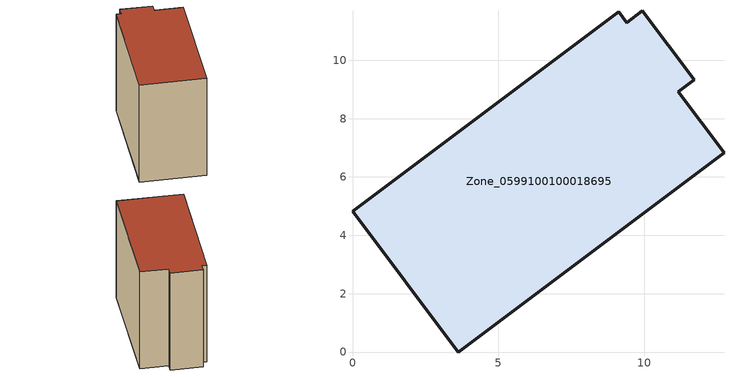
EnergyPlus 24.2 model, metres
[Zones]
Zone_0599100100018695
 floor ground (C_G): 9.39,11.29 9.94,11.69 11.71,9.34 11.17,8.92 12.73,6.83 3.62,0 0,4.83 9.12,11.66 z0
 wall outside (C_F): 3.62,0 12.73,6.83 11.17,8.92 11.71,9.34 9.94,11.69 9.39,11.29 9.12,11.66 0,4.83 3.62,0 z0:10.28
 roof outside (C_R): 9.94,11.69 9.39,11.29 9.12,11.66 0,4.83 3.62,0 12.73,6.83 11.17,8.92 11.71,9.34 z10.28
[BUILDING]
Pand.0599100100018695: North Axis=0; Terrain=City; Loads Convergence Tolerance Value=0.04; Temperature Convergence Tolerance Value=0.4; Solar Distribution=FullExterior; Maximum Number of Warmup Days=25; Minimum Number of Warmup Days=1
[Site:Location]
Rotterdam.The.Hague.AP_ZH_NLD Design_Conditions: Latitude=51.96; Longitude=4.45; Time Zone=1; Elevation=-4.5
[SITE:GROUNDTEMPERATURE:BUILDINGSURFACE]
18, 18, 18, 18, 18, 18, 18, 18, 18, 18, 18, 18
[MATERIAL] Thermal Absorptance=0.9; Solar Absorptance=0.7; Visible Absorptance=0.7
Name | Roughness | Thickness | Conductivity | Density | Specific Heat
G.TI.2015-2018 | MediumSmooth | 0.15 | 0.0428571 | 540 | 1210
F.TI.2015-2018 | Rough | 0.3 | 0.0666667 | 1920 | 840
R.TI.2015-2018 | MediumRough | 0.2 | 0.0333333 | 1500 | 1000
[CONSTRUCTION]
C_G: G.TI.2015-2018
C_F: F.TI.2015-2018
C_R: R.TI.2015-2018
[ZONE]
Zone_0599100100018695: Type=1; Multiplier=1; Ceiling Height=Autocalculate; Volume=Autocalculate; Floor Area=autocalculate; Part of Total Floor Area=Yes
[ZONEINFILTRATION:DESIGNFLOWRATE]
Infil_Zone_0599100100018695: Zone or ZoneList or Space or SpaceList=Zone_0599100100018695; Schedule=AlwaysOn; Design Flow Rate Calculation Method=Flow/Area; Flow Rate per Floor Area=0.0015; Constant Term Coefficient=1; Temperature Term Coefficient=0; Velocity Term Coefficient=0; Velocity Squared Term Coefficient=0
[HVACTEMPLATE:ZONE:IDEALLOADSAIRSYSTEM]
Zone_0599100100018695: Maximum Heating Supply Air Temperature=50; Minimum Cooling Supply Air Temperature=13; Maximum Heating Supply Air Humidity Ratio=0.0156; Minimum Cooling Supply Air Humidity Ratio=0.0077; Heating Limit=NoLimit; Cooling Limit=NoLimit; Dehumidification Control Type=ConstantSensibleHeatRatio; Cooling Sensible Heat Ratio=0.7; Dehumidification Setpoint=60; Humidification Control Type=None; Humidification Setpoint=30; Outdoor Air Method=None; Outdoor Air Flow Rate per Person=0.00944; Outdoor Air Flow Rate per Zone Floor Area=0; Outdoor Air Flow Rate per Zone=0; Demand Controlled Ventilation Type=None; Outdoor Air Economizer Type=NoEconomizer; Heat Recovery Type=None; Sensible Heat Recovery Effectiveness=0.7; Latent Heat Recovery Effectiveness=0.65
[ZONECONTROL:THERMOSTAT]
ThermostatControl_Zone_0599100100018695: Zone or ZoneList=Zone_0599100100018695; Control Type Schedule=DualSetpointControlType; Control 1=Thermostat_Zone_0599100100018695; Temperature Difference Between Cutout And Setpoint=0
[THERMOSTATSETPOINT:DUALSETPOINT]
Thermostat_Zone_0599100100018695: Heating Setpoint Temperature Schedule=HeatingSetpoint_Zone_0599100100018695; Cooling Setpoint Temperature Schedule=CoolingSetpoint_Zone_0599100100018695
[SCHEDULE:COMPACT]
HeatingSetpoint_Zone_0599100100018695: Through: 12/31, For: AllDays, Until: 24:00, 21
CoolingSetpoint_Zone_0599100100018695: Through: 12/31, For: AllDays, Until: 24:00, 24
DualSetpointControlType: Through: 12/31, For: AllDays, Until: 24:00, 4
AlwaysOn: Through: 12/31, For: AllDays, Until: 24:00, 1
